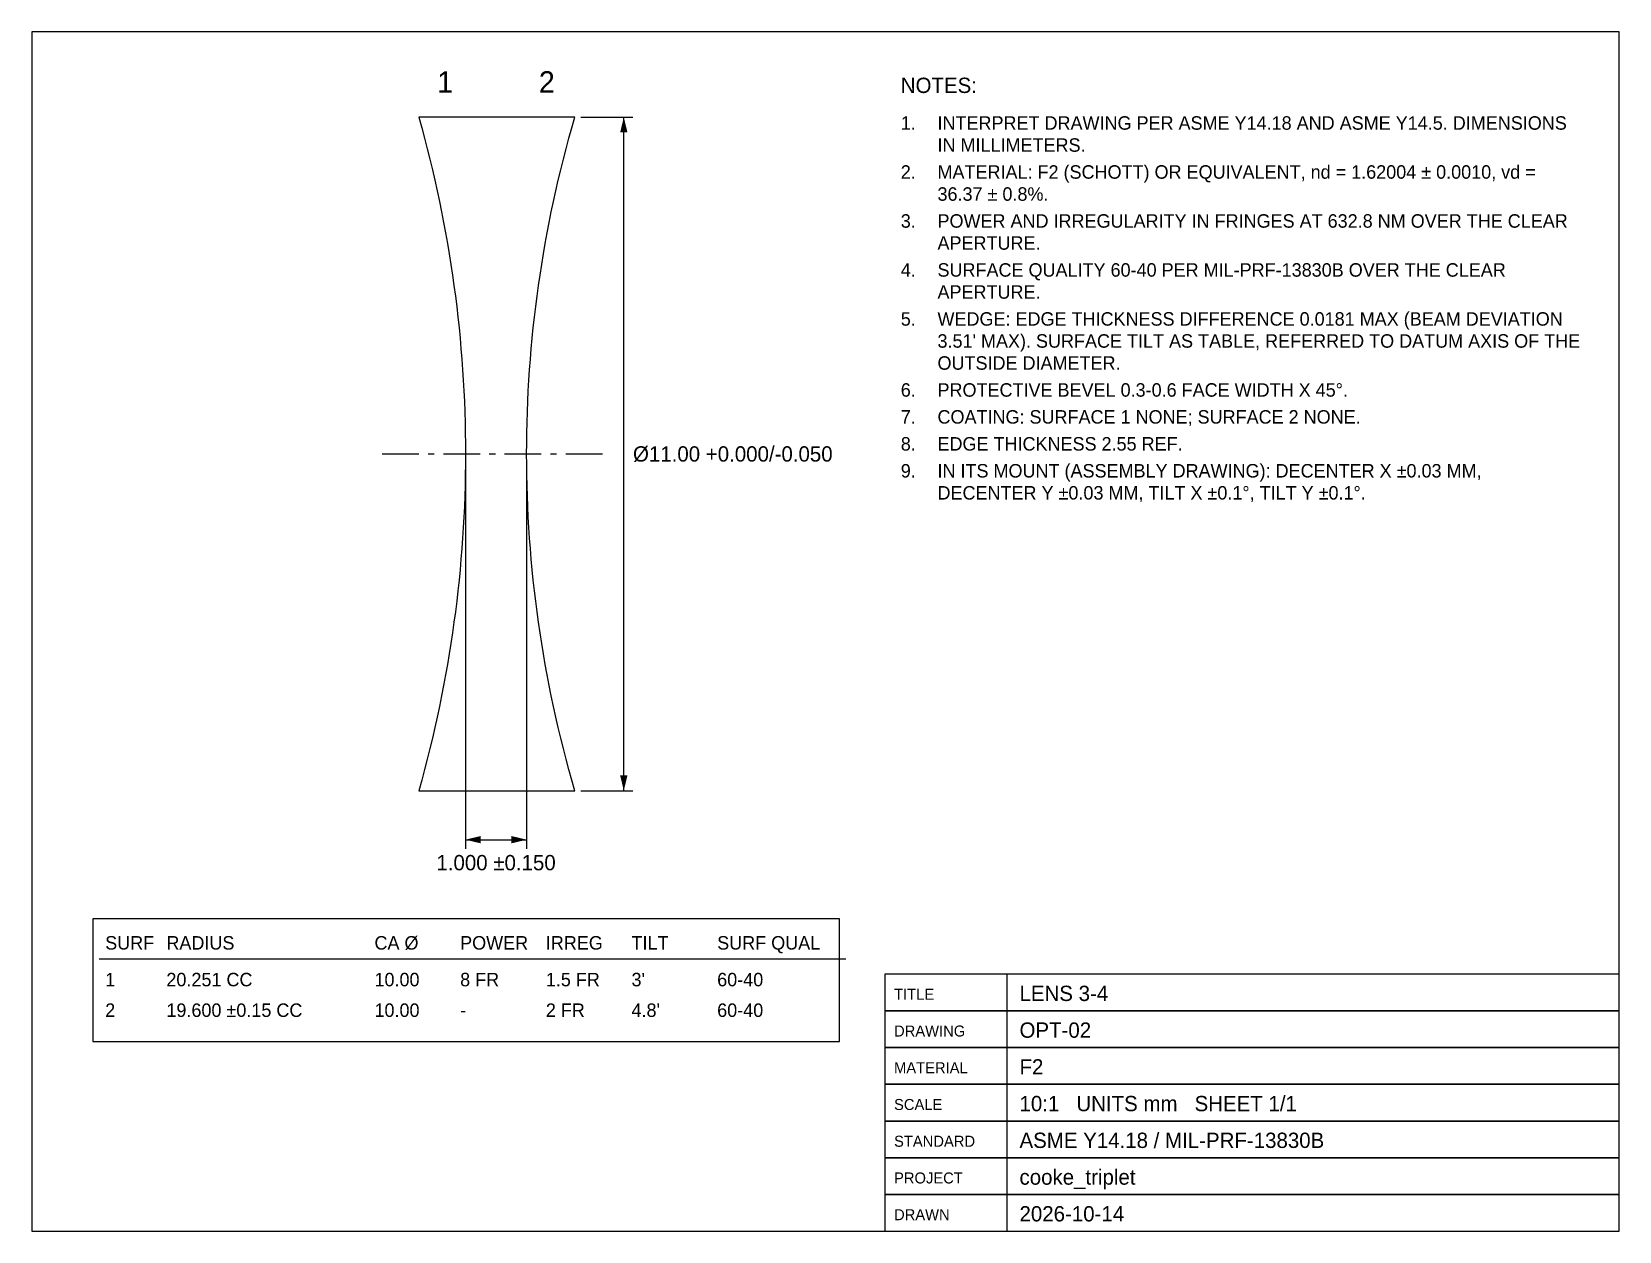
# Model space of a CAD drawing. Header units: millimetres. Extents: x 10 to 269, y 10 to 206.
import ezdxf
from ezdxf.enums import TextEntityAlignment as Align

# ---------------------------------------------------------------- set-up
doc = ezdxf.new("R2010")
doc.units = ezdxf.units.MM
doc.linetypes.add('CENTER', pattern=[10, 6, -1.5, 1, -1.5])
for name, color, linetype in [('CENTER', 1, 'CENTER'), ('DIMENSIONS', 3, 'CONTINUOUS'), ('FRAME', 7, 'CONTINUOUS'), ('OUTLINE', 7, 'CONTINUOUS'), ('TABLES', 8, 'CONTINUOUS'), ('TEXT', 7, 'CONTINUOUS')]:
    doc.layers.add(name, color=color, linetype=linetype)

msp = doc.modelspace()

# ---------------------------------------------------------------- linework, layer by layer
at = {"layer": 'CENTER'}
msp.add_line((67.256624, 136.95), (104.743376, 136.95), dxfattribs=at)
at = {"layer": 'DIMENSIONS'}
for p, q in [((99.743376, 191.95), (108.243376, 191.95)), ((106.743376, 81.95), (106.743376, 191.95)), ((80.8684, 135.95), (80.8684, 72.45)), ((90.8684, 135.95), (90.8684, 72.45)), ((99.743376, 81.95), (108.243376, 81.95)), ((80.8684, 73.95), (90.8684, 73.95))]:
    msp.add_line(p, q, dxfattribs=at)
for points in [[(106.743376, 191.95), (106.143376, 189.45), (107.343376, 189.45)], [(106.743376, 81.95), (107.343376, 84.45), (106.143376, 84.45)], [(80.8684, 73.95), (83.3684, 73.35), (83.3684, 74.55)], [(90.8684, 73.95), (88.3684, 74.55), (88.3684, 73.35)]]:
    msp.add_solid(points, dxfattribs=at)
at = {"layer": 'FRAME'}
msp.add_lwpolyline([(10, 10), (269.4, 10), (269.4, 205.9), (10, 205.9)], close=True, dxfattribs=at)
at = {"layer": 'OUTLINE'}
msp.add_lwpolyline([(73.256624, 191.95), (73.733488, 190.23125), (74.194107, 188.5125), (74.638595, 186.79375), (75.067062, 185.075), (75.479613, 183.35625), (75.876346, 181.6375), (76.257357, 179.91875), (76.622737, 178.2), (76.972572, 176.48125), (77.306944, 174.7625), (77.625931, 173.04375), (77.929606, 171.325), (78.21804, 169.60625), (78.491298, 167.8875), (78.749442, 166.16875), (78.992531, 164.45), (79.220619, 162.73125), (79.433758, 161.0125), (79.631995, 159.29375), (79.815373, 157.575), (79.983934, 155.85625), (80.137715, 154.1375), (80.276748, 152.41875), (80.401066, 150.7), (80.510694, 148.98125), (80.605658, 147.2625), (80.685976, 145.54375), (80.751668, 143.825), (80.802747, 142.10625), (80.839224, 140.3875), (80.861107, 138.66875), (80.8684, 136.95), (80.861107, 135.23125), (80.839224, 133.5125), (80.802747, 131.79375), (80.751668, 130.075), (80.685976, 128.35625), (80.605658, 126.6375), (80.510694, 124.91875), (80.401066, 123.2), (80.276748, 121.48125), (80.137715, 119.7625), (79.983934, 118.04375), (79.815373, 116.325), (79.631995, 114.60625), (79.433758, 112.8875), (79.220619, 111.16875), (78.992531, 109.45), (78.749442, 107.73125), (78.491298, 106.0125), (78.21804, 104.29375), (77.929606, 102.575), (77.625931, 100.85625), (77.306944, 99.1375), (76.972572, 97.41875), (76.622737, 95.7), (76.257357, 93.98125), (75.876346, 92.2625), (75.479613, 90.54375), (75.067062, 88.825), (74.638595, 87.10625), (74.194107, 85.3875), (73.733488, 83.66875), (73.256624, 81.95), (98.743376, 81.95), (98.249389, 83.66875), (97.772313, 85.3875), (97.312021, 87.10625), (96.868392, 88.825), (96.441308, 90.54375), (96.030659, 92.2625), (95.636339, 93.98125), (95.258246, 95.7), (94.896286, 97.41875), (94.550366, 99.1375), (94.220401, 100.85625), (93.906309, 102.575), (93.608012, 104.29375), (93.325437, 106.0125), (93.058515, 107.73125), (92.807183, 109.45), (92.571379, 111.16875), (92.351047, 112.8875), (92.146135, 114.60625), (91.956593, 116.325), (91.782377, 118.04375), (91.623446, 119.7625), (91.479763, 121.48125), (91.351294, 123.2), (91.238009, 124.91875), (91.139881, 126.6375), (91.056889, 128.35625), (90.989012, 130.075), (90.936235, 131.79375), (90.898546, 133.5125), (90.875936, 135.23125), (90.8684, 136.95), (90.875936, 138.66875), (90.898546, 140.3875), (90.936235, 142.10625), (90.989012, 143.825), (91.056889, 145.54375), (91.139881, 147.2625), (91.238009, 148.98125), (91.351294, 150.7), (91.479763, 152.41875), (91.623446, 154.1375), (91.782377, 155.85625), (91.956593, 157.575), (92.146135, 159.29375), (92.351047, 161.0125), (92.571379, 162.73125), (92.807183, 164.45), (93.058515, 166.16875), (93.325437, 167.8875), (93.608012, 169.60625), (93.906309, 171.325), (94.220401, 173.04375), (94.550366, 174.7625), (94.896286, 176.48125), (95.258246, 178.2), (95.636339, 179.91875), (96.030659, 181.6375), (96.441308, 183.35625), (96.868392, 185.075), (97.312021, 186.79375), (97.772313, 188.5125), (98.249389, 190.23125), (98.743376, 191.95)], close=True, dxfattribs=at)
at = {"layer": 'TABLES'}
for p, q in [((21, 54.5), (143, 54.5)), ((169.4, 10), (169.4, 52))]:
    msp.add_line(p, q, dxfattribs=at)
for points in [[(20, 41), (142, 41), (142, 61), (20, 61)], [(149.4, 46), (269.4, 46), (269.4, 52), (149.4, 52)], [(149.4, 40), (269.4, 40), (269.4, 46), (149.4, 46)], [(149.4, 34), (269.4, 34), (269.4, 40), (149.4, 40)], [(149.4, 28), (269.4, 28), (269.4, 34), (149.4, 34)], [(149.4, 22), (269.4, 22), (269.4, 28), (149.4, 28)], [(149.4, 16), (269.4, 16), (269.4, 22), (149.4, 22)], [(149.4, 10), (269.4, 10), (269.4, 16), (149.4, 16)]]:
    msp.add_lwpolyline(points, close=True, dxfattribs=at)

# ---------------------------------------------------------------- texts
at = {"layer": 'TEXT'}
msp.add_text('1', height=3.5, dxfattribs=at).set_placement((78.8684, 195.95), align=Align.RIGHT)
for s, height, p in [('2', 3.5, (92.8684, 195.95)), ('NOTES:', 2.5, (152, 195.9)), ('1.', 2.2, (152, 189.9)), ('INTERPRET DRAWING PER ASME Y14.18 AND ASME Y14.5. DIMENSIONS', 2.2, (158, 189.9)), ('IN MILLIMETERS.', 2.2, (158, 186.3)), ('MATERIAL: F2 (SCHOTT) OR EQUIVALENT, nd = 1.62004 %%p 0.0010, vd =', 2.2, (158, 181.9)), ('2.', 2.2, (152, 181.9)), ('36.37 %%p 0.8%.', 2.2, (158, 178.3)), ('3.', 2.2, (152, 173.9)), ('POWER AND IRREGULARITY IN FRINGES AT 632.8 NM OVER THE CLEAR', 2.2, (158, 173.9)), ('APERTURE.', 2.2, (158, 170.3)), ('4.', 2.2, (152, 165.9)), ('SURFACE QUALITY 60-40 PER MIL-PRF-13830B OVER THE CLEAR', 2.2, (158, 165.9)), ('APERTURE.', 2.2, (158, 162.3)), ('5.', 2.2, (152, 157.9)), ('WEDGE: EDGE THICKNESS DIFFERENCE 0.0181 MAX (BEAM DEVIATION', 2.2, (158, 157.9)), ("3.51' MAX). SURFACE TILT AS TABLE, REFERRED TO DATUM AXIS OF THE", 2.2, (158, 154.3)), ('OUTSIDE DIAMETER.', 2.2, (158, 150.7)), ('6.', 2.2, (152, 146.3)), ('PROTECTIVE BEVEL 0.3-0.6 FACE WIDTH X 45%%d.', 2.2, (158, 146.3)), ('7.', 2.2, (152, 141.9)), ('COATING: SURFACE 1 NONE; SURFACE 2 NONE.', 2.2, (158, 141.9)), ('%%c11.00 +0.000/-0.050', 2.5, (108.243376, 135.7)), ('8.', 2.2, (152, 137.5)), ('EDGE THICKNESS 2.55 REF.', 2.2, (158, 137.5)), ('9.', 2.2, (152, 133.1)), ('IN ITS MOUNT (ASSEMBLY DRAWING): DECENTER X %%p0.03 MM,', 2.2, (158, 133.1)), ('DECENTER Y %%p0.03 MM, TILT X %%p0.1%%d, TILT Y %%p0.1%%d.', 2.2, (158, 129.5)), ('SURF', 2.2, (22, 56)), ('RADIUS', 2.2, (32, 56)), ('CA %%c', 2.2, (66, 56)), ('POWER', 2.2, (80, 56)), ('IRREG', 2.2, (94, 56)), ('TILT', 2.2, (108, 56)), ('SURF QUAL', 2.2, (122, 56)), ('1', 2.2, (22, 50)), ('20.251 CC', 2.2, (32, 50)), ('10.00', 2.2, (66, 50)), ('8 FR', 2.2, (80, 50)), ('1.5 FR', 2.2, (94, 50)), ("3'", 2.2, (108, 50)), ('60-40', 2.2, (122, 50)), ('TITLE', 1.8, (150.9, 47.8)), ('LENS 3-4', 2.5, (171.4, 47.6)), ('2', 2.2, (22, 45)), ('19.600 %%p0.15 CC', 2.2, (32, 45)), ('10.00', 2.2, (66, 45)), ('2 FR', 2.2, (94, 45)), ("4.8'", 2.2, (108, 45)), ('60-40', 2.2, (122, 45)), ('-', 2.2, (80, 45)), ('OPT-02', 2.5, (171.4, 41.6)), ('DRAWING', 1.8, (150.9, 41.8)), ('MATERIAL', 1.8, (150.9, 35.8)), ('F2', 2.5, (171.4, 35.6)), ('SCALE', 1.8, (150.9, 29.8)), ('10:1   UNITS mm   SHEET 1/1', 2.5, (171.4, 29.6)), ('ASME Y14.18 / MIL-PRF-13830B', 2.5, (171.4, 23.6)), ('STANDARD', 1.8, (150.9, 23.8)), ('PROJECT', 1.8, (150.9, 17.8)), ('cooke_triplet', 2.5, (171.4, 17.6)), ('DRAWN', 1.8, (150.9, 11.8)), ('2026-10-14', 2.5, (171.4, 11.6))]:
    msp.add_text(s, height=height, dxfattribs=at).set_placement(p)
msp.add_text('1.000 %%p0.150', height=2.5, dxfattribs=at).set_placement((85.8684, 68.95), align=Align.CENTER)

doc.saveas('drawing.dxf')
